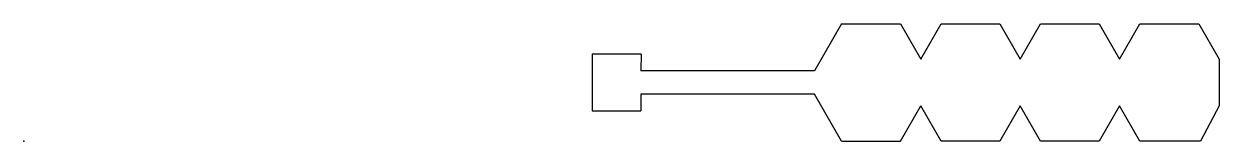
# Model space of a CAD drawing. Header units: millimetres. Extents: x 0 to 610, y 0 to 60.
import ezdxf

# ---------------------------------------------------------------- set-up
doc = ezdxf.new("R2010")
doc.units = ezdxf.units.MM
doc.header["$MEASUREMENT"] = 0
doc.layers.add('【251016】ノーマル＿ハーフ_ストレート v3_Sketch1', color=7, linetype='Continuous')

msp = doc.modelspace()

# ---------------------------------------------------------------- linework, layer by layer
at = {"layer": '【251016】ノーマル＿ハーフ_ストレート v3_Sketch1'}
for p, q in [((417.57, 60), (403.68, 35.94)), ((417.57, 60), (447.57, 60)), ((447.57, 60), (457.96, 42)), ((457.96, 42), (468.35, 60)), ((468.35, 60), (498.35, 60)), ((498.35, 60), (508.75, 42)), ((508.75, 42), (519.14, 60)), ((519.14, 60), (549.14, 60)), ((549.14, 60), (559.53, 42)), ((559.53, 42), (569.92, 60)), ((569.92, 60), (599.92, 60)), ((599.92, 60), (610.32, 42)), ((315.14, 44.5), (290.14, 44.5)), ((290.14, 44.5), (290.14, 15.5)), ((315.14, 44.5), (315, 35.94)), ((610.32, 42), (610.32, 18)), ((403.68, 35.94), (315, 35.94)), ((315, 24.06), (315, 15.5)), ((403.68, 24.06), (315, 24.06)), ((417.57, 0), (403.68, 24.06)), ((290.14, 15.5), (315, 15.5)), ((447.57, 0), (457.96, 18)), ((468.35, 0), (457.96, 18)), ((508.75, 18), (498.35, 0)), ((519.14, 0), (508.75, 18)), ((559.53, 18), (549.14, 0)), ((569.92, 0), (559.53, 18)), ((610.32, 18), (600.9, 0)), ((498.35, 0), (468.35, 0)), ((549.14, 0), (519.14, 0)), ((600.9, 0), (569.92, 0)), ((417.57, 0), (447.57, 0))]:
    msp.add_line(p, q, dxfattribs=at)
msp.add_point((0, 0), dxfattribs=at)

doc.saveas('drawing.dxf')
